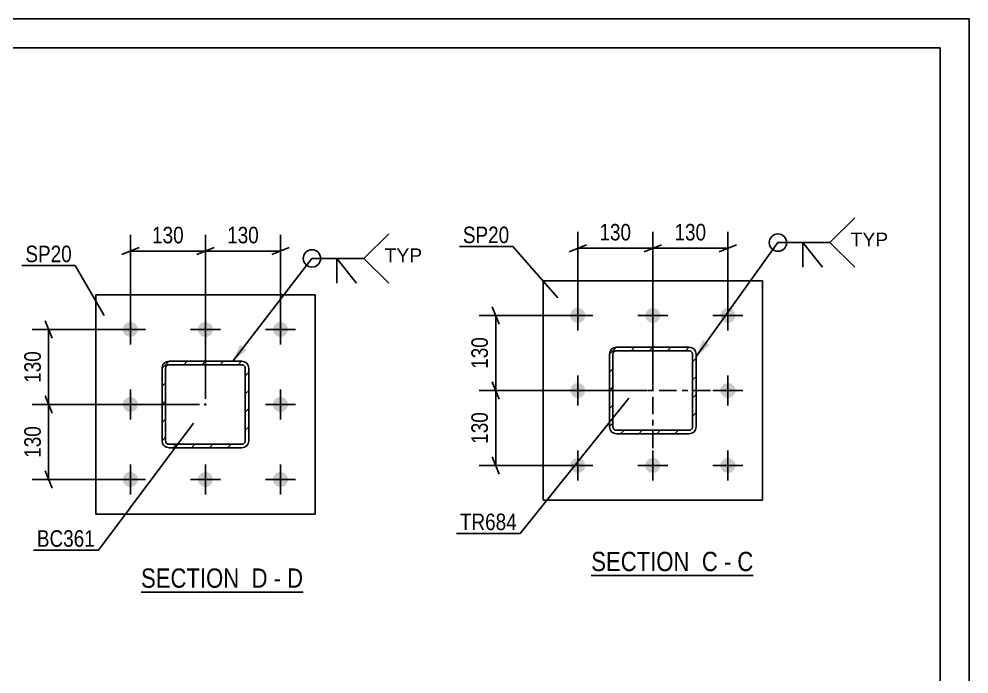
# Model space of a CAD drawing. Header units: millimetres. Extents: x 0 to 841, y 0 to 594.
# Drawn here: x 676.4 to 841, y 480.5 to 594 of the extents above; entities that cross this region are included whole.
import ezdxf

# ---------------------------------------------------------------- set-up
doc = ezdxf.new("R2010")
doc.units = ezdxf.units.MM
doc.linetypes.add('DXK_LINE_DOT2', pattern=[3.9198, 1.9599, -1.9599])
doc.linetypes.add('DXK_LINE_DOT3', pattern=[5.9187, 2.979, -0.9799, 0.9799, -0.9799])
doc.styles.add('Arial', font='arial.ttf', dxfattribs={"height": 0.2})
doc.styles.add('Arial Narrow', font='ARIALN.TTF', dxfattribs={"height": 0.2})

# ---------------------------------------------------------------- blocks, each defined once
blk = doc.blocks.new('Unknown-570386953-1113')
at = {"color": 5, "linetype": 'Continuous'}
for p, q in [((841, 594), (0, 594)), ((841, 0), (841, 594)), ((836, 589), (5, 589)), ((836, 5), (836, 589))]:
    blk.add_line(p, q, dxfattribs=at)
blk = doc.blocks.new('Unknown-570386953-14 - 2155')
at = {"color": 6, "linetype": 'Continuous'}
blk.add_line((775.57, 497.54), (803.64, 497.54), dxfattribs=at)
at = {"color": 0, "linetype": 'Continuous'}
for points in [[(793.68, 498.29), (793.68, 501.79), (775.57, 501.79), (775.57, 498.29)], [(797.49, 498.29), (797.49, 501.79), (794.73, 501.79), (794.73, 498.29)], [(799.82, 498.29), (799.82, 501.79), (798.54, 501.79), (798.54, 498.29)], [(803.64, 498.29), (803.64, 501.79), (800.87, 501.79), (800.87, 498.29)]]:
    blk.add_wipeout(points, dxfattribs=at)
at = {"color": 7, "linetype": 'Continuous', "style": 'Arial Narrow'}
for s, p in [('SECTION ', (775.57, 498.29)), ('C', (794.73, 498.29)), ('C', (800.87, 498.29)), ('-', (798.54, 498.29))]:
    blk.add_text(s, height=3.34, dxfattribs=at).set_placement(p)
blk = doc.blocks.new('Unknown-570386953-15 - 2301')
at = {"color": 6, "linetype": 'Continuous'}
blk.add_line((697.58, 494.66), (725.65, 494.66), dxfattribs=at)
at = {"color": 0, "linetype": 'Continuous'}
for points in [[(715.68, 495.41), (715.68, 498.91), (697.58, 498.91), (697.58, 495.41)], [(719.5, 495.41), (719.5, 498.91), (716.73, 498.91), (716.73, 495.41)], [(721.83, 495.41), (721.83, 498.91), (720.55, 498.91), (720.55, 495.41)], [(725.65, 495.41), (725.65, 498.91), (722.88, 498.91), (722.88, 495.41)]]:
    blk.add_wipeout(points, dxfattribs=at)
at = {"color": 7, "linetype": 'Continuous', "style": 'Arial Narrow'}
for s, p in [('SECTION ', (697.58, 495.41)), ('D', (716.73, 495.41)), ('D', (722.88, 495.41)), ('-', (720.55, 495.41))]:
    blk.add_text(s, height=3.34, dxfattribs=at).set_placement(p)
blk = doc.blocks.new('Bolt-570386953-2202 - 2155')
at = {"linetype": 'Continuous'}
for points in [[(773.23, 541.3, -1), (773.23, 543.9, -1)], [(786.23, 541.3, -1), (786.23, 543.9, -1)], [(799.23, 541.3, -1), (799.23, 543.9, -1)], [(773.23, 528.3, -1), (773.23, 530.9, -1)], [(799.23, 528.3, -1), (799.23, 530.9, -1)], [(773.23, 515.3, -1), (773.23, 517.9, -1)], [(786.23, 515.3, -1), (786.23, 517.9, -1)], [(799.23, 515.3, -1), (799.23, 517.9, -1)]]:
    blk.add_hatch(color=1, dxfattribs=at).paths.add_polyline_path(points)
at = {"color": 1, "linetype": 'Continuous'}
for p, q in [((773.23, 540), (773.23, 545.2)), ((786.23, 540), (786.23, 545.2)), ((799.23, 540), (799.23, 545.2)), ((775.83, 542.6), (770.63, 542.6)), ((788.83, 542.6), (783.63, 542.6)), ((801.83, 542.6), (796.63, 542.6)), ((773.23, 527), (773.23, 532.2)), ((799.23, 527), (799.23, 532.2)), ((775.83, 529.6), (770.63, 529.6)), ((801.83, 529.6), (796.63, 529.6)), ((773.23, 514), (773.23, 519.2)), ((786.23, 514), (786.23, 519.2)), ((799.23, 514), (799.23, 519.2)), ((775.83, 516.6), (770.63, 516.6)), ((788.83, 516.6), (783.63, 516.6)), ((801.83, 516.6), (796.63, 516.6))]:
    blk.add_line(p, q, dxfattribs=at)
blk = doc.blocks.new('Part-570386953-2162 - 2155')
at = {"color": 2, "linetype": 'Continuous'}
for p, q in [((805.23, 548.6), (767.23, 548.6)), ((767.23, 548.6), (767.23, 510.6)), ((805.23, 510.6), (805.23, 548.6)), ((767.23, 510.6), (805.23, 510.6))]:
    blk.add_line(p, q, dxfattribs=at)
blk = doc.blocks.new('Part-570386953-2195 - 2155')
at = {"linetype": 'Continuous'}
h = blk.add_hatch(dxfattribs=at)
h.set_pattern_fill('', scale=0.7, style=0, pattern_type=0)
h.set_pattern_definition([(45, (779.925, 537.0965), (-1.57154, 1.57154), [])])
h.paths.add_polyline_path([(792.53, 537.1), (779.93, 537.1), (779.47, 537.01), (779.08, 536.75), (778.82, 536.36), (778.73, 535.9), (778.73, 523.3), (778.82, 522.84), (779.08, 522.45), (779.47, 522.19), (779.93, 522.1), (792.53, 522.1), (792.98, 522.19), (793.37, 522.45), (793.63, 522.84), (793.73, 523.3), (793.73, 535.9), (793.63, 536.36), (793.37, 536.75), (792.98, 537.01)])
h.paths.add_polyline_path([(793.08, 536.13), (793.13, 535.9), (793.13, 523.3), (793.08, 523.07), (792.95, 522.87), (792.75, 522.74), (792.53, 522.7), (779.93, 522.7), (779.7, 522.74), (779.5, 522.87), (779.37, 523.07), (779.33, 523.3), (779.33, 535.9), (779.37, 536.13), (779.5, 536.32), (779.7, 536.45), (779.93, 536.5), (792.53, 536.5), (792.75, 536.45), (792.95, 536.32)])
at = {"color": 7, "linetype": 'DXK_LINE_DOT3'}
for p, q in [((786.23, 519.6), (786.23, 539.6)), ((796.23, 529.6), (776.23, 529.6))]:
    blk.add_line(p, q, dxfattribs=at)
at = {"color": 7, "linetype": 'DXK_LINE_DOT2'}
for p, q in [((779.47, 537.01), (779.93, 537.1)), ((779.93, 536.5), (779.7, 536.45)), ((779.93, 537.1), (792.53, 537.1)), ((779.93, 536.5), (792.53, 536.5)), ((792.53, 537.1), (792.98, 537.01)), ((792.75, 536.45), (792.53, 536.5)), ((778.73, 535.9), (778.82, 536.36)), ((778.73, 523.3), (778.73, 535.9)), ((779.37, 536.13), (779.33, 535.9)), ((779.33, 523.3), (779.33, 535.9)), ((779.5, 536.32), (779.37, 536.13)), ((779.7, 536.45), (779.5, 536.32)), ((792.95, 536.32), (792.75, 536.45)), ((793.08, 536.13), (792.95, 536.32)), ((793.13, 535.9), (793.08, 536.13)), ((793.13, 523.3), (793.13, 535.9)), ((793.63, 536.36), (793.73, 535.9)), ((793.73, 523.3), (793.73, 535.9)), ((778.82, 522.84), (778.73, 523.3)), ((779.33, 523.3), (779.37, 523.07)), ((779.37, 523.07), (779.5, 522.87)), ((779.93, 522.1), (779.47, 522.19)), ((779.5, 522.87), (779.7, 522.74)), ((779.7, 522.74), (779.93, 522.7)), ((779.93, 522.7), (792.53, 522.7)), ((779.93, 522.1), (792.53, 522.1)), ((792.53, 522.7), (792.75, 522.74)), ((792.98, 522.19), (792.53, 522.1)), ((792.75, 522.74), (792.95, 522.87)), ((792.95, 522.87), (793.08, 523.07)), ((793.08, 523.07), (793.13, 523.3)), ((793.73, 523.3), (793.63, 522.84))]:
    blk.add_line(p, q, dxfattribs=at)
at = {"color": 2, "linetype": 'Continuous'}
for p, q in [((779.93, 537.1), (779.47, 537.01)), ((779.7, 536.45), (779.93, 536.5)), ((779.93, 537.1), (792.53, 537.1)), ((779.93, 536.5), (792.53, 536.5)), ((792.98, 537.01), (792.53, 537.1)), ((792.53, 536.5), (792.75, 536.45)), ((778.82, 536.36), (778.73, 535.9)), ((778.73, 523.3), (778.73, 535.9)), ((779.33, 535.9), (779.37, 536.13)), ((779.33, 523.3), (779.33, 535.9)), ((779.37, 536.13), (779.5, 536.32)), ((779.5, 536.32), (779.7, 536.45)), ((792.75, 536.45), (792.95, 536.32)), ((792.95, 536.32), (793.08, 536.13)), ((793.08, 536.13), (793.13, 535.9)), ((793.13, 523.3), (793.13, 535.9)), ((793.73, 535.9), (793.63, 536.36)), ((793.73, 523.3), (793.73, 535.9)), ((778.73, 523.3), (778.82, 522.84)), ((779.37, 523.07), (779.33, 523.3)), ((779.5, 522.87), (779.37, 523.07)), ((779.47, 522.19), (779.93, 522.1)), ((779.7, 522.74), (779.5, 522.87)), ((779.93, 522.7), (779.7, 522.74)), ((779.93, 522.7), (792.53, 522.7)), ((779.93, 522.1), (792.53, 522.1)), ((792.75, 522.74), (792.53, 522.7)), ((792.53, 522.1), (792.98, 522.19)), ((792.95, 522.87), (792.75, 522.74)), ((793.08, 523.07), (792.95, 522.87)), ((793.13, 523.3), (793.08, 523.07)), ((793.63, 522.84), (793.73, 523.3))]:
    blk.add_line(p, q, dxfattribs=at)
at = {"color": 7, "linetype": 'DXK_LINE_DOT2'}
for centre, start, end in [((779.93, 535.9), 112.5, 157.5), ((792.53, 535.9), 22.5, 67.5), ((779.93, 523.3), 202.5, 247.5), ((792.53, 523.3), 292.5, 337.5)]:
    blk.add_arc(centre, 1.2, start, end, dxfattribs=at)
at = {"color": 2, "linetype": 'Continuous'}
for centre, start, end in [((779.93, 535.9), 112.5, 157.5), ((792.53, 535.9), 22.5, 67.5), ((779.93, 523.3), 202.5, 247.5), ((792.53, 523.3), 292.5, 337.5)]:
    blk.add_arc(centre, 1.2, start, end, dxfattribs=at)
blk = doc.blocks.new('Bolt-570386953-2303 - 2301')
at = {"linetype": 'Continuous'}
for points in [[(695.73, 538.87, -1), (695.73, 541.47, -1)], [(708.73, 538.87, -1), (708.73, 541.47, -1)], [(721.73, 538.87, -1), (721.73, 541.47, -1)], [(695.73, 525.87, -1), (695.73, 528.47, -1)], [(721.73, 525.87, -1), (721.73, 528.47, -1)], [(695.73, 512.87, -1), (695.73, 515.47, -1)], [(708.73, 512.87, -1), (708.73, 515.47, -1)], [(721.73, 512.87, -1), (721.73, 515.47, -1)]]:
    blk.add_hatch(color=1, dxfattribs=at).paths.add_polyline_path(points)
at = {"color": 1, "linetype": 'Continuous'}
for p, q in [((695.73, 537.57), (695.73, 542.77)), ((708.73, 537.57), (708.73, 542.77)), ((721.73, 537.57), (721.73, 542.77)), ((698.33, 540.17), (693.13, 540.17)), ((711.33, 540.17), (706.13, 540.17)), ((724.33, 540.17), (719.13, 540.17)), ((695.73, 524.57), (695.73, 529.77)), ((721.73, 524.57), (721.73, 529.77)), ((698.33, 527.17), (693.13, 527.17)), ((724.33, 527.17), (719.13, 527.17)), ((695.73, 511.57), (695.73, 516.77)), ((708.73, 511.57), (708.73, 516.77)), ((721.73, 511.57), (721.73, 516.77)), ((698.33, 514.17), (693.13, 514.17)), ((711.33, 514.17), (706.13, 514.17)), ((724.33, 514.17), (719.13, 514.17))]:
    blk.add_line(p, q, dxfattribs=at)
blk = doc.blocks.new('Part-570386953-2352 - 2301')
at = {"color": 2, "linetype": 'Continuous'}
for p, q in [((689.73, 508.17), (689.73, 546.17)), ((689.73, 546.17), (727.73, 546.17)), ((727.73, 508.17), (727.73, 546.17)), ((727.73, 508.17), (689.73, 508.17))]:
    blk.add_line(p, q, dxfattribs=at)
blk = doc.blocks.new('Part-570386953-2357 - 2301')
at = {"linetype": 'Continuous'}
h = blk.add_hatch(dxfattribs=at)
h.set_pattern_fill('', scale=0.7, style=0, pattern_type=0)
h.set_pattern_definition([(45, (702.4333, 534.668), (-1.57154, 1.57154), [])])
h.paths.add_polyline_path([(715.03, 534.67), (702.43, 534.67), (701.97, 534.58), (701.58, 534.32), (701.32, 533.93), (701.23, 533.47), (701.23, 520.87), (701.32, 520.41), (701.58, 520.02), (701.97, 519.76), (702.43, 519.67), (715.03, 519.67), (715.49, 519.76), (715.88, 520.02), (716.14, 520.41), (716.23, 520.87), (716.23, 533.47), (716.14, 533.93), (715.88, 534.32), (715.49, 534.58)])
h.paths.add_polyline_path([(715.59, 533.7), (715.63, 533.47), (715.63, 520.87), (715.59, 520.64), (715.46, 520.44), (715.26, 520.31), (715.03, 520.27), (702.43, 520.27), (702.2, 520.31), (702.01, 520.44), (701.88, 520.64), (701.83, 520.87), (701.83, 533.47), (701.88, 533.7), (702.01, 533.89), (702.2, 534.02), (702.43, 534.07), (715.03, 534.07), (715.26, 534.02), (715.46, 533.89)])
blk.add_hatch(color=246, dxfattribs=at).paths.add_polyline_path([(708.73, 527.07, -1), (708.73, 527.27, -1)])
at = {"color": 7, "linetype": 'DXK_LINE_DOT2'}
for p, q in [((701.23, 533.47), (701.32, 533.93)), ((701.23, 520.87), (701.23, 533.47)), ((701.88, 533.7), (701.83, 533.47)), ((701.83, 520.87), (701.83, 533.47)), ((702.01, 533.89), (701.88, 533.7)), ((701.97, 534.58), (702.43, 534.67)), ((702.2, 534.02), (702.01, 533.89)), ((702.43, 534.07), (702.2, 534.02)), ((702.43, 534.67), (715.03, 534.67)), ((702.43, 534.07), (715.03, 534.07)), ((715.03, 534.67), (715.49, 534.58)), ((715.26, 534.02), (715.03, 534.07)), ((715.46, 533.89), (715.26, 534.02)), ((715.59, 533.7), (715.46, 533.89)), ((715.63, 533.47), (715.59, 533.7)), ((715.63, 520.87), (715.63, 533.47)), ((716.14, 533.93), (716.23, 533.47)), ((716.23, 520.87), (716.23, 533.47)), ((701.32, 520.41), (701.23, 520.87)), ((701.83, 520.87), (701.88, 520.64)), ((701.88, 520.64), (702.01, 520.44)), ((702.01, 520.44), (702.2, 520.31)), ((702.2, 520.31), (702.43, 520.27)), ((702.43, 520.27), (715.03, 520.27)), ((715.03, 520.27), (715.26, 520.31)), ((715.26, 520.31), (715.46, 520.44)), ((715.46, 520.44), (715.59, 520.64)), ((715.59, 520.64), (715.63, 520.87)), ((716.23, 520.87), (716.14, 520.41)), ((702.43, 519.67), (701.97, 519.76)), ((702.43, 519.67), (715.03, 519.67)), ((715.49, 519.76), (715.03, 519.67))]:
    blk.add_line(p, q, dxfattribs=at)
at = {"color": 2, "linetype": 'Continuous'}
for p, q in [((701.32, 533.93), (701.23, 533.47)), ((701.23, 520.87), (701.23, 533.47)), ((701.83, 533.47), (701.88, 533.7)), ((701.83, 520.87), (701.83, 533.47)), ((701.88, 533.7), (702.01, 533.89)), ((702.43, 534.67), (701.97, 534.58)), ((702.01, 533.89), (702.2, 534.02)), ((702.2, 534.02), (702.43, 534.07)), ((702.43, 534.67), (715.03, 534.67)), ((702.43, 534.07), (715.03, 534.07)), ((715.49, 534.58), (715.03, 534.67)), ((715.03, 534.07), (715.26, 534.02)), ((715.26, 534.02), (715.46, 533.89)), ((715.46, 533.89), (715.59, 533.7)), ((715.59, 533.7), (715.63, 533.47)), ((715.63, 520.87), (715.63, 533.47)), ((716.23, 533.47), (716.14, 533.93)), ((716.23, 520.87), (716.23, 533.47)), ((701.23, 520.87), (701.32, 520.41)), ((701.88, 520.64), (701.83, 520.87)), ((702.01, 520.44), (701.88, 520.64)), ((702.2, 520.31), (702.01, 520.44)), ((702.43, 520.27), (702.2, 520.31)), ((702.43, 520.27), (715.03, 520.27)), ((715.26, 520.31), (715.03, 520.27)), ((715.46, 520.44), (715.26, 520.31)), ((715.59, 520.64), (715.46, 520.44)), ((715.63, 520.87), (715.59, 520.64)), ((716.14, 520.41), (716.23, 520.87)), ((701.97, 519.76), (702.43, 519.67)), ((702.43, 519.67), (715.03, 519.67)), ((715.03, 519.67), (715.49, 519.76))]:
    blk.add_line(p, q, dxfattribs=at)
at = {"color": 7, "linetype": 'DXK_LINE_DOT3'}
blk.add_line((708.73, 527.17), (708.73, 527.17), dxfattribs=at)
at = {"color": 246, "linetype": 'DXK_LINE_DOT2'}
blk.add_line((708.73, 527.17), (708.73, 527.17), dxfattribs=at)
at = {"color": 246, "linetype": 'Continuous'}
blk.add_circle((708.73, 527.17), 0.1, dxfattribs=at)
at = {"color": 7, "linetype": 'DXK_LINE_DOT2'}
for centre, start, end in [((702.43, 533.47), 112.5, 157.5), ((715.03, 533.47), 22.5, 67.5), ((702.43, 520.87), 202.5, 247.5), ((715.03, 520.87), 292.5, 337.5)]:
    blk.add_arc(centre, 1.2, start, end, dxfattribs=at)
at = {"color": 2, "linetype": 'Continuous'}
for centre, start, end in [((702.43, 533.47), 112.5, 157.5), ((715.03, 533.47), 22.5, 67.5), ((702.43, 520.87), 202.5, 247.5), ((715.03, 520.87), 292.5, 337.5)]:
    blk.add_arc(centre, 1.2, start, end, dxfattribs=at)
blk = doc.blocks.new('StraightDimension-570386953-2231 - 2155')
at = {"color": 7, "linetype": 'Continuous'}
for p, q in [((759.61, 528.1), (758.41, 531.1)), ((785.23, 529.6), (756.16, 529.6)), ((759.01, 516.6), (759.01, 529.6)), ((758.41, 518.1), (759.61, 515.1)), ((772.22, 516.6), (756.16, 516.6))]:
    blk.add_line(p, q, dxfattribs=at)
at = {"color": 0}
blk.add_wipeout([(758.26, 526.44), (754.06, 526.44), (754.06, 519.76), (758.26, 519.76)], dxfattribs=at)
at = {"color": 3, "style": 'Arial Narrow'}
blk.add_text('130', height=2.863, rotation=90.0002, dxfattribs=at).set_placement((757.66, 520.36))
blk = doc.blocks.new('StraightDimension-570386953-2237 - 2155')
at = {"color": 7, "linetype": 'Continuous'}
for p, q in [((759.61, 541.1), (758.41, 544.1)), ((772.22, 542.6), (756.16, 542.6)), ((759.01, 529.6), (759.01, 542.6)), ((758.41, 531.1), (759.61, 528.1)), ((785.23, 529.6), (756.16, 529.6))]:
    blk.add_line(p, q, dxfattribs=at)
at = {"color": 0}
blk.add_wipeout([(758.26, 539.44), (754.06, 539.44), (754.06, 532.76), (758.26, 532.76)], dxfattribs=at)
at = {"color": 3, "style": 'Arial Narrow'}
blk.add_text('130', height=2.863, rotation=90.0002, dxfattribs=at).set_placement((757.66, 533.36))
blk = doc.blocks.new('StraightDimension-570386953-2244 - 2155')
at = {"color": 7, "linetype": 'Continuous'}
for p, q in [((786.23, 530.6), (786.23, 557.11)), ((799.23, 543.6), (799.23, 557.11)), ((787.73, 554.86), (784.73, 553.66)), ((797.73, 553.66), (800.73, 554.86)), ((786.23, 554.26), (799.23, 554.26))]:
    blk.add_line(p, q, dxfattribs=at)
at = {"color": 0}
blk.add_wipeout([(796.07, 555.01), (796.07, 559.21), (789.38, 559.21), (789.38, 555.01)], dxfattribs=at)
at = {"color": 3, "style": 'Arial Narrow'}
blk.add_text('130', height=2.863, dxfattribs=at).set_placement((789.98, 555.61))
blk = doc.blocks.new('StraightDimension-570386953-2250 - 2155')
at = {"color": 7, "linetype": 'Continuous'}
for p, q in [((773.22, 543.6), (773.22, 557.11)), ((786.23, 530.6), (786.23, 557.11)), ((774.72, 554.86), (771.72, 553.66)), ((784.73, 553.66), (787.73, 554.86)), ((773.22, 554.26), (786.23, 554.26))]:
    blk.add_line(p, q, dxfattribs=at)
at = {"color": 0}
blk.add_wipeout([(783.07, 555.01), (783.07, 559.21), (776.38, 559.21), (776.38, 555.01)], dxfattribs=at)
at = {"color": 3, "style": 'Arial Narrow'}
blk.add_text('130', height=2.863, dxfattribs=at).set_placement((776.98, 555.61))
blk = doc.blocks.new('StraightDimension-570386953-2408 - 2301')
at = {"color": 7, "linetype": 'Continuous'}
for p, q in [((682.17, 525.67), (680.97, 528.67)), ((707.73, 527.17), (678.72, 527.17)), ((681.57, 514.17), (681.57, 527.17)), ((680.97, 515.67), (682.17, 512.67)), ((694.73, 514.17), (678.72, 514.17))]:
    blk.add_line(p, q, dxfattribs=at)
at = {"color": 0}
blk.add_wipeout([(680.82, 524.01), (676.62, 524.01), (676.62, 517.33), (680.82, 517.33)], dxfattribs=at)
at = {"color": 3, "style": 'Arial Narrow'}
blk.add_text('130', height=2.863, rotation=90.0002, dxfattribs=at).set_placement((680.22, 517.93))
blk = doc.blocks.new('StraightDimension-570386953-2398 - 2301')
at = {"color": 7, "linetype": 'Continuous'}
for p, q in [((682.17, 538.67), (680.97, 541.67)), ((694.73, 540.17), (678.72, 540.17)), ((681.57, 527.17), (681.57, 540.17)), ((680.97, 528.67), (682.17, 525.67)), ((707.73, 527.17), (678.72, 527.17))]:
    blk.add_line(p, q, dxfattribs=at)
at = {"color": 0}
blk.add_wipeout([(680.82, 537.01), (676.62, 537.01), (676.62, 530.33), (680.82, 530.33)], dxfattribs=at)
at = {"color": 3, "style": 'Arial Narrow'}
blk.add_text('130', height=2.863, rotation=90.0002, dxfattribs=at).set_placement((680.22, 530.93))
blk = doc.blocks.new('StraightDimension-570386953-2377 - 2301')
at = {"color": 7, "linetype": 'Continuous'}
for p, q in [((708.73, 528.17), (708.73, 556.61)), ((721.73, 541.17), (721.73, 556.61)), ((710.23, 554.36), (707.23, 553.16)), ((708.73, 553.76), (721.73, 553.76)), ((720.23, 553.16), (723.23, 554.36))]:
    blk.add_line(p, q, dxfattribs=at)
at = {"color": 0}
blk.add_wipeout([(718.58, 554.51), (718.58, 558.71), (711.89, 558.71), (711.89, 554.51)], dxfattribs=at)
at = {"color": 3, "style": 'Arial Narrow'}
blk.add_text('130', height=2.863, dxfattribs=at).set_placement((712.49, 555.11))
blk = doc.blocks.new('StraightDimension-570386953-2387 - 2301')
at = {"color": 7, "linetype": 'Continuous'}
for p, q in [((695.73, 541.17), (695.73, 556.61)), ((708.73, 528.17), (708.73, 556.61)), ((697.23, 554.36), (694.23, 553.16)), ((695.73, 553.76), (708.73, 553.76)), ((707.23, 553.16), (710.23, 554.36))]:
    blk.add_line(p, q, dxfattribs=at)
at = {"color": 0}
blk.add_wipeout([(705.58, 554.51), (705.58, 558.71), (698.89, 558.71), (698.89, 554.51)], dxfattribs=at)
at = {"color": 3, "style": 'Arial Narrow'}
blk.add_text('130', height=2.863, dxfattribs=at).set_placement((699.49, 555.11))
blk = doc.blocks.new('Mark-570386953-2158 - 2155')
at = {"color": 0}
blk.add_wipeout([(761.37, 555.14), (761.37, 558.14), (753.33, 558.14), (753.33, 555.14)], dxfattribs=at)
blk.add_wipeout([(761.37, 555.14), (761.37, 558.14), (753.33, 558.14), (753.33, 555.14)], dxfattribs=at)
at = {"color": 30, "linetype": 'Continuous'}
for p in [(752.73, 554.54), (769.75, 545.65)]:
    blk.add_line(p, (761.97, 554.54), dxfattribs=at)
at = {"color": 3, "style": 'Arial Narrow'}
blk.add_text('SP20', height=2.863, dxfattribs=at).set_placement((753.33, 555.14))
blk = doc.blocks.new('Mark-570386953-2191 - 2155')
at = {"color": 0}
blk.add_wipeout([(762.68, 505.39), (762.68, 508.39), (752.81, 508.39), (752.81, 505.39)], dxfattribs=at)
blk.add_wipeout([(762.68, 505.39), (762.68, 508.39), (752.81, 508.39), (752.81, 505.39)], dxfattribs=at)
at = {"color": 30, "linetype": 'Continuous'}
for p in [(782.06, 528.29), (752.21, 504.79)]:
    blk.add_line(p, (763.28, 504.79), dxfattribs=at)
at = {"color": 3, "style": 'Arial Narrow'}
blk.add_text('TR684', height=2.863, dxfattribs=at).set_placement((752.81, 505.39))
blk = doc.blocks.new('WeldMark-570386953-2256 - 2155')
at = {"linetype": 'Continuous'}
blk.add_hatch(color=30, dxfattribs=at).paths.add_polyline_path([(796.09, 537.49), (793.73, 535.5), (794.87, 538.37)])
at = {"color": 30, "linetype": 'Continuous'}
for p, q in [((793.73, 535.5), (807.91, 555.23)), ((807.91, 555.23), (816.91, 555.23))]:
    blk.add_line(p, q, dxfattribs=at)
at = {"color": 3, "linetype": 'Continuous'}
for q in [(815.63, 550.95), (812.2, 550.95)]:
    blk.add_line((812.2, 555.23), q, dxfattribs=at)
for start, end in [(90, 270), (270, 90)]:
    blk.add_arc((807.91, 555.23), 1.5, start, end, dxfattribs=at)
at = {"color": 0, "linetype": 'Continuous'}
blk.add_wipeout([(826.99, 554.58), (826.99, 557.08), (820.51, 557.08), (820.51, 554.58)], dxfattribs=at)
blk.add_wipeout([(826.99, 554.58), (826.99, 557.08), (820.51, 557.08), (820.51, 554.58)], dxfattribs=at)
at = {"color": 3, "linetype": 'Continuous'}
for q in [(821.2, 559.52), (821.2, 550.95)]:
    blk.add_line((816.91, 555.23), q, dxfattribs=at)
at = {"color": 3, "linetype": 'Continuous', "style": 'Arial'}
blk.add_text('TYP', height=2.388, dxfattribs=at).set_placement((820.51, 554.58))
blk = doc.blocks.new('Mark-570386953-2348 - 2301')
at = {"color": 0}
blk.add_wipeout([(685.59, 551.84), (685.59, 554.84), (677.55, 554.84), (677.55, 551.84)], dxfattribs=at)
blk.add_wipeout([(685.59, 551.84), (685.59, 554.84), (677.55, 554.84), (677.55, 551.84)], dxfattribs=at)
at = {"color": 30, "linetype": 'Continuous'}
for p in [(676.95, 551.24), (691.19, 542.58)]:
    blk.add_line(p, (686.19, 551.24), dxfattribs=at)
at = {"color": 3, "style": 'Arial Narrow'}
blk.add_text('SP20', height=2.863, dxfattribs=at).set_placement((677.55, 551.84))
blk = doc.blocks.new('Mark-570386953-2353 - 2301')
at = {"color": 0}
blk.add_wipeout([(689.59, 502.51), (689.59, 505.51), (679.54, 505.51), (679.54, 502.51)], dxfattribs=at)
blk.add_wipeout([(689.59, 502.51), (689.59, 505.51), (679.54, 505.51), (679.54, 502.51)], dxfattribs=at)
at = {"color": 30, "linetype": 'Continuous'}
for p in [(706.67, 523.91), (678.94, 501.91)]:
    blk.add_line(p, (690.19, 501.91), dxfattribs=at)
at = {"color": 3, "style": 'Arial Narrow'}
blk.add_text('BC361', height=2.863, dxfattribs=at).set_placement((679.54, 502.51))
blk = doc.blocks.new('WeldMark-570386953-2418 - 2301')
at = {"linetype": 'Continuous'}
blk.add_hatch(color=30, dxfattribs=at).paths.add_polyline_path([(715.89, 536.59), (713.46, 534.67), (714.7, 537.5)])
at = {"color": 30, "linetype": 'Continuous'}
for p, q in [((713.46, 534.67), (727.19, 552.49)), ((727.19, 552.49), (736.19, 552.49))]:
    blk.add_line(p, q, dxfattribs=at)
at = {"color": 3, "linetype": 'Continuous'}
for q in [(734.91, 548.2), (731.48, 548.2)]:
    blk.add_line((731.48, 552.49), q, dxfattribs=at)
for start, end in [(90, 270), (270, 90)]:
    blk.add_arc((727.19, 552.49), 1.5, start, end, dxfattribs=at)
at = {"color": 0, "linetype": 'Continuous'}
blk.add_wipeout([(746.27, 551.84), (746.27, 554.34), (739.79, 554.34), (739.79, 551.84)], dxfattribs=at)
blk.add_wipeout([(746.27, 551.84), (746.27, 554.34), (739.79, 554.34), (739.79, 551.84)], dxfattribs=at)
at = {"color": 3, "linetype": 'Continuous'}
for q in [(740.48, 556.78), (740.48, 548.2)]:
    blk.add_line((736.19, 552.49), q, dxfattribs=at)
at = {"color": 3, "linetype": 'Continuous', "style": 'Arial'}
blk.add_text('TYP', height=2.388, dxfattribs=at).set_placement((739.79, 551.84))

msp = doc.modelspace()

# ---------------------------------------------------------------- block references
for name in ['Unknown-570386953-1113', 'Part-570386953-2162 - 2155', 'Part-570386953-2352 - 2301', 'Bolt-570386953-2202 - 2155', 'Bolt-570386953-2303 - 2301', 'Part-570386953-2195 - 2155', 'Part-570386953-2357 - 2301']:
    msp.add_blockref(name, (0, 0))

# ---------------------------------------------------------------- next in the draw order: block references
for name in ['Mark-570386953-2158 - 2155', 'Mark-570386953-2348 - 2301', 'StraightDimension-570386953-2231 - 2155', 'StraightDimension-570386953-2408 - 2301', 'Unknown-570386953-14 - 2155', 'Unknown-570386953-15 - 2301']:
    msp.add_blockref(name, (0, 0))

# ---------------------------------------------------------------- next in the draw order: block references
for name in ['StraightDimension-570386953-2237 - 2155', 'StraightDimension-570386953-2398 - 2301', 'Mark-570386953-2353 - 2301']:
    msp.add_blockref(name, (0, 0))

# ---------------------------------------------------------------- next in the draw order: block references
for name in ['StraightDimension-570386953-2377 - 2301', 'StraightDimension-570386953-2244 - 2155', 'Mark-570386953-2191 - 2155']:
    msp.add_blockref(name, (0, 0))

# ---------------------------------------------------------------- next in the draw order: block references
for name in ['WeldMark-570386953-2256 - 2155', 'StraightDimension-570386953-2387 - 2301', 'StraightDimension-570386953-2250 - 2155', 'WeldMark-570386953-2418 - 2301']:
    msp.add_blockref(name, (0, 0))

doc.saveas('drawing.dxf')
